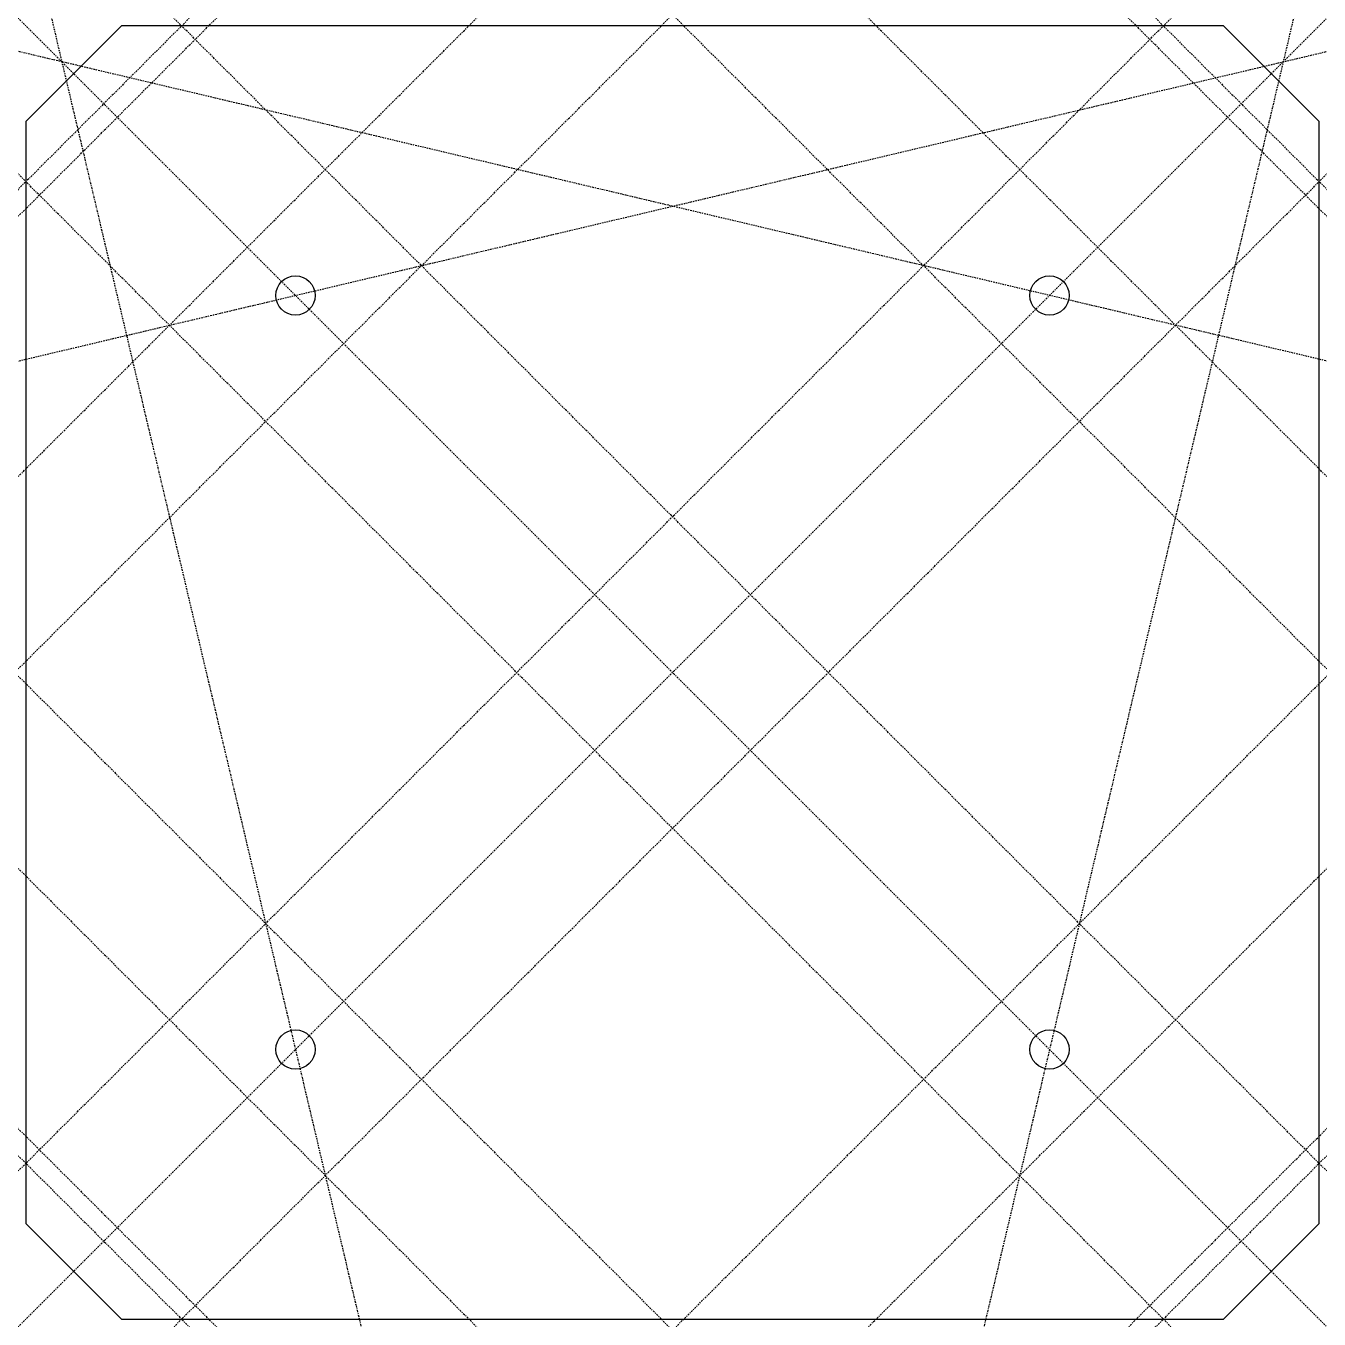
# Model space of a CAD drawing. Extents: x 0 to 135, y 0 to 135.
import ezdxf

# ---------------------------------------------------------------- set-up
doc = ezdxf.new("R2010")
doc.units = 0
doc.linetypes.add('$CONSTRUCTION', pattern=[0.3, 0.2, -0.05, 0, -0.05])
doc.layers.get('0').update_dxf_attribs({"linetype": 'CONTINUOUS'})
doc.layers.add('$CONSTRUCTION', color=254, linetype='$CONSTRUCTION')

msp = doc.modelspace()

# ---------------------------------------------------------------- linework, layer by layer
at = {"layer": '$CONSTRUCTION'}
for p, direction in [((0, 135), (0.707107, -0.707107)), ((-154.98, -138.72), (0.707107, 0.707107)), ((16.26, 135), (-0.707107, -0.707107)), ((-185.27, -69.36), (0.707107, 0.707107)), ((-158.12, -69.36), (0.707107, 0.707107)), ((25.03, 41.3), (0.230206, -0.973142)), ((289.98, -138.72), (-0.707107, 0.707107)), ((273.03, -69.36), (-0.707107, 0.707107)), ((293.12, -69.36), (-0.707107, 0.707107)), ((109.97, 41.3), (-0.230206, -0.973142)), ((118.74, 135), (0.707107, -0.707107)), ((0, 0), (0.707107, 0.707107)), ((-138.03, -69.36), (0.707107, 0.707107)), ((320.27, -69.36), (-0.707107, 0.707107)), ((120.01, 103.75), (-0.973142, 0.230206)), ((14.99, 103.75), (0.973142, 0.230206)), ((257.46, -138.72), (-0.707107, 0.707107)), ((-122.46, -138.72), (0.707107, 0.707107)), ((-161.29, 227.62), (0.707107, -0.707107)), ((-161.29, -229.97), (0.707107, 0.707107)), ((-161.29, 207.54), (0.707107, -0.707107)), ((-161.29, -250.05), (0.707107, 0.707107)), ((-161.29, 180.38), (0.707107, -0.707107)), ((-161.29, -277.2), (0.707107, 0.707107)), ((0, 16.26), (0.707107, -0.707107)), ((135, 16.26), (-0.707107, -0.707107))]:
    msp.add_xline(p, direction, dxfattribs=at)
at = {"color": 7, "linetype": 'CONTINUOUS', "flags": 128}
msp.add_lwpolyline([(0, 10), (10, 0), (125, 0), (135, 10), (135, 125), (125, 135), (10, 135), (0, 125)], close=True, dxfattribs=at)
at = {"color": 7, "linetype": 'CONTINUOUS'}
for centre in [(28.14, 106.86), (106.86, 106.86), (28.14, 28.14), (106.86, 28.14)]:
    msp.add_circle(centre, 2.05, dxfattribs=at)

doc.saveas('drawing.dxf')
